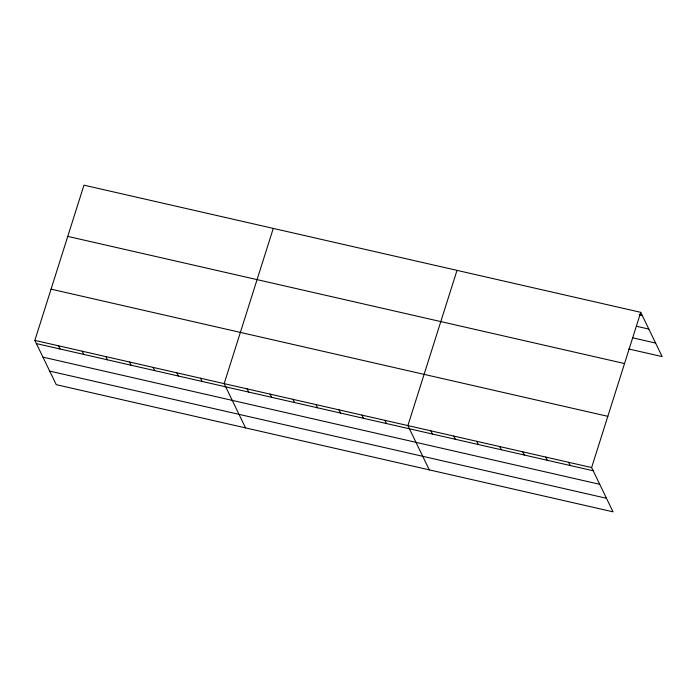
<?xml version="1.0" encoding="UTF-8"?>
<svg xmlns="http://www.w3.org/2000/svg" width="697" height="697" viewBox="0 0 697 697"><rect width="100%" height="100%" fill="white"/><g stroke="black" fill="none" stroke-linecap="round" stroke-linejoin="round"><path stroke-width="1.05" d="M640.743 312.334L591.622 467.556L613.029 511.833L56.257 384.666L34.85 340.389L83.971 185.167L640.743 312.334L662.15 356.611L628.746 348.979M273.276 228.398L224.155 383.629L245.553 427.906M457.014 270.366L407.884 425.588L429.291 469.874M639.158 314.817L642.294 315.532M636.317 326.231L648.846 329.089M632.632 337.81L655.598 343.055M67.766 236.388L624.538 363.555M51.064 289.159L607.836 416.336M34.85 340.389L591.622 467.556M36.392 343.586L593.164 470.754M42.953 357.143L599.725 484.31M49.705 371.109L606.477 498.277M568.656 462.311L570.198 465.509M545.69 457.066L547.232 460.264M522.724 451.822L524.266 455.019M499.758 446.577L501.3 449.774M476.792 441.332L478.334 444.529M453.825 436.087L455.368 439.284M430.851 430.842L432.401 434.031M384.918 420.343L386.469 423.541M361.952 415.098L363.503 418.296M338.986 409.853L340.528 413.051M316.02 404.608L317.562 407.806M293.054 399.364L294.596 402.561M270.087 394.119L271.63 397.316M247.121 388.874L248.663 392.071M200.492 378.218L202.034 381.416M176.829 372.817L178.371 376.014M153.166 367.415L154.708 370.604M129.503 362.004L131.045 365.202M105.839 356.603L107.382 359.8M82.176 351.201L83.718 354.39M58.513 345.79L60.055 348.988"/></g></svg>
